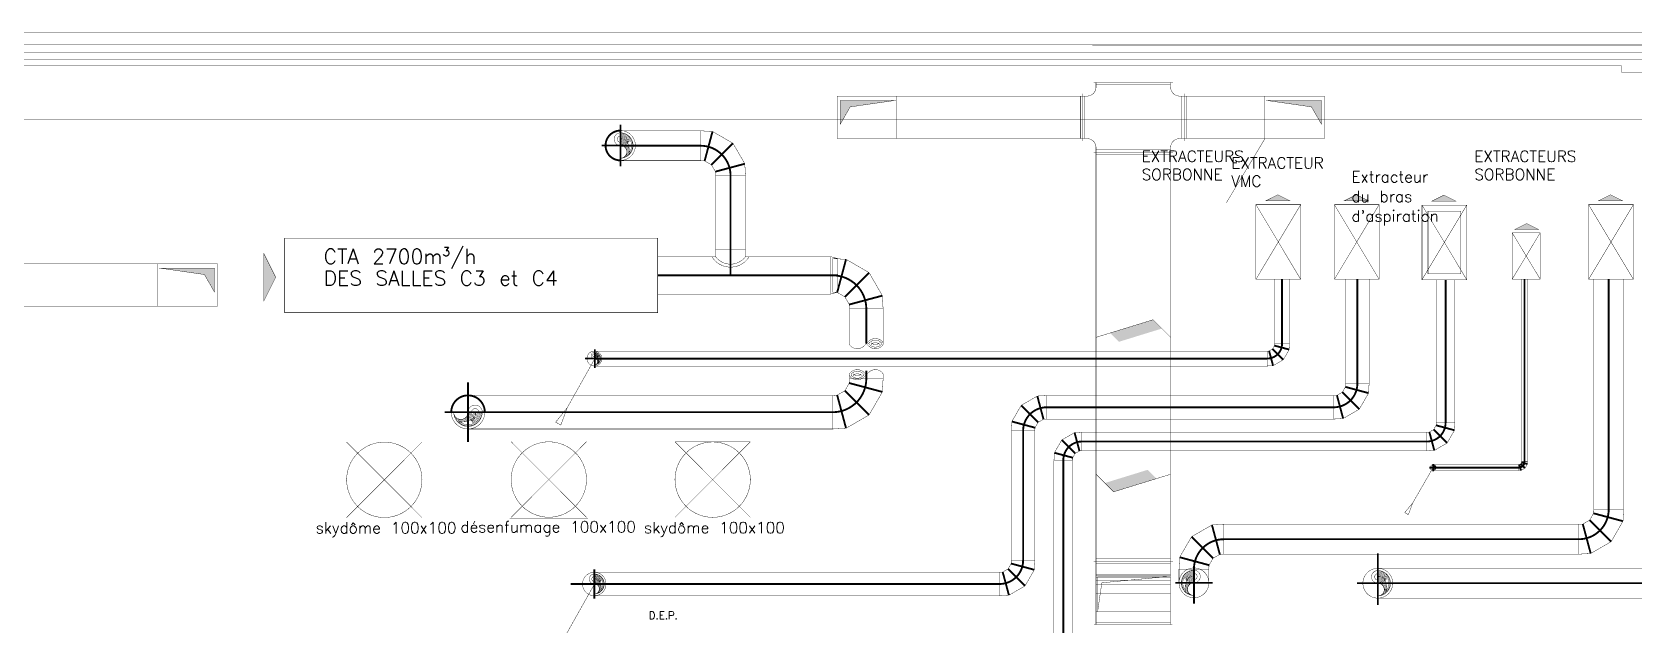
# Model space of a CAD drawing. Header units: inches. Extents: x -511311 to -456756, y 27559 to 65477.
# Drawn here: x -488989 to -467515, y 43406 to 51350 of the extents above; entities that cross this region are included whole.
import ezdxf

# ---------------------------------------------------------------- set-up
doc = ezdxf.new("R2010")
doc.units = ezdxf.units.IN
doc.header["$MEASUREMENT"] = 0
for name, pattern in [('Achse', [115, 0, -40, 75, 0]), ('AXES2', [1125, 750, -125, 125, -125]), ('CACHE', [750, 500, -250]), ('pontille 1', [133.333333, 66.666667, -66.666667]), ('Tiretet', [546.805537, 264.583325, -105.833328, 70.555556, -105.833328])]:
    doc.linetypes.add(name, pattern=pattern)
for name, color, linetype in [('00 hachures', 7, 'Continuous'), ('00 skydomes + désenf', 7, 'Continuous'), ('DF ActivitÈ REPRISE', 7, 'Continuous'), ('Extraction Sorbonne', 7, 'Continuous'), ('Extraction Sorbonne_A', 7, 'Continuous'), ('Extraction Sorbonne_F', 7, 'Continuous'), ('FISA_CAD', 7, 'Continuous'), ('murs peripherique', 7, 'Continuous'), ('P_EP', 7, 'Continuous'), ('Soufflage Sorbonne', 7, 'Continuous'), ('Soufflage Sorbonne_A', 7, 'Continuous'), ('Soufflage Sorbonne_C', 7, 'Continuous'), ('Soufflage Sorbonne_F', 7, 'Continuous'), ('VMC', 7, 'Continuous'), ('VMC_A', 7, 'Continuous'), ('VMC_F', 7, 'Continuous')]:
    doc.layers.add(name, color=color, linetype=linetype)
doc.styles.get("Standard").update_dxf_attribs({"font": 'txt', "bigfont": 'BIGFONT.SHX'})

msp = doc.modelspace()

# ---------------------------------------------------------------- hatches: boundary and pattern name
at = {"layer": 'DF ActivitÈ REPRISE'}
for points in [[(-485882.324, 47745), (-485882.324, 48385)], [(-485882.324, 48385), (-485722.324, 48065), (-485882.324, 47745)]]:
    msp.add_hatch(color=191, dxfattribs=at).paths.add_polyline_path(points, flags=0)
at = {"layer": 'Extraction Sorbonne'}
for points in [[(-472448.067, 49090.151), (-472288.067, 49170.151), (-472128.067, 49090.151)], [(-472128.067, 49090.151), (-472448.067, 49090.151)], [(-471396.987, 49090.151), (-471236.987, 49170.151), (-471076.987, 49090.151)], [(-471076.987, 49090.151), (-471396.987, 49090.151)], [(-467988.767, 49090.151), (-467828.767, 49170.151), (-467668.767, 49090.151)], [(-467668.767, 49090.151), (-467988.767, 49090.151)]]:
    msp.add_hatch(color=82, dxfattribs=at).paths.add_polyline_path(points, flags=0)
at = {"layer": 'FISA_CAD'}
for points in [[(-470222.341, 49084.995), (-470062.341, 49164.995), (-469902.341, 49084.995)], [(-469902.341, 49084.995), (-470222.341, 49084.995)], [(-469113.327, 48705.272), (-468953.327, 48785.272), (-468793.327, 48705.272)], [(-468793.327, 48705.272), (-469113.327, 48705.272)]]:
    msp.add_hatch(color=1, dxfattribs=at).paths.add_polyline_path(points, flags=0)
at = {"layer": 'Soufflage Sorbonne'}
for points in [[(-478157.159, 50111.692), (-478021.014, 50347.64), (-477437.159, 50431.692), (-478157.159, 50431.692)], [(-471701.595, 50111.692), (-471701.595, 50431.692), (-472421.595, 50431.692), (-471837.74, 50347.64)], [(-486542.159, 47865.661), (-486542.159, 48185.661), (-487262.159, 48185.661), (-486678.303, 48101.61)], [(-473843.838, 47377.553), (-473961.689, 47495.404), (-474534.912, 47318.627), (-474417.061, 47200.776)], [(-474608.136, 45307.526), (-474490.284, 45189.675), (-473917.061, 45366.451), (-474034.912, 45484.302)]]:
    msp.add_hatch(color=70, dxfattribs=at).paths.add_polyline_path(points, flags=0)

# ---------------------------------------------------------------- linework, layer by layer
at = {"layer": '00 hachures', "color": 7, "linetype": 'Achse', "const_width": 5}
for points in [[(-464558.563, 51176.835), (-505118.267, 51177.795)], [(-464558.563, 50976.801), (-505118.267, 50976.801)]]:
    msp.add_lwpolyline(points, dxfattribs=at)
at = {"layer": '00 skydomes + désenf', "color": 1, "linetype": 'Continuous', "const_width": 0.25}
for points in [[(-484789.852, 44828.658), (-483743.334, 44828.658), (-483743.334, 45875.176), (-484789.852, 45875.176)], [(-483761.409, 45857.247), (-484771.862, 45857.247), (-484771.862, 44844.352), (-483761.409, 44844.352)], [(-482584.424, 44832.589), (-481537.906, 44832.589), (-481537.906, 45879.107), (-482584.424, 45879.107)], [(-481555.981, 45861.179), (-482566.434, 45861.179), (-482566.434, 44848.283), (-481555.981, 44848.283)], [(-480388.106, 44831.275), (-479341.588, 44831.275), (-479341.588, 45877.793), (-480388.106, 45877.793)], [(-479359.663, 45859.864), (-480370.116, 45859.864), (-480370.116, 44846.969), (-479359.663, 44846.969)]]:
    msp.add_lwpolyline(points, close=True, dxfattribs=at)
at = {"layer": '00 skydomes + désenf', "color": 1, "linetype": 'pontille 1', "const_width": 5}
for points in [[(-484771.862, 44844.352), (-483761.409, 45857.247)], [(-484771.862, 45857.247), (-483761.409, 44844.352)], [(-482566.434, 44848.283), (-481555.981, 45861.179)], [(-482566.434, 45861.179), (-481555.981, 44848.283)], [(-480370.116, 44846.969), (-479359.663, 45859.864)], [(-480370.116, 45859.864), (-479359.663, 44846.969)]]:
    msp.add_lwpolyline(points, dxfattribs=at)
at = {"layer": '00 skydomes + désenf', "color": 1, "linetype": 'Continuous', "const_width": 5}
for points in [[(-484771.862, 45350.8, 1), (-483761.409, 45350.8, 1)], [(-482566.434, 45354.731, 1), (-481555.981, 45354.731, 1)], [(-480370.116, 45353.417, 1), (-479359.663, 45353.417, 1)]]:
    msp.add_lwpolyline(points, format="xyb", close=True, dxfattribs=at)
at = {"layer": 'DF ActivitÈ REPRISE', "color": 191, "linetype": 'CACHE', "const_width": 5}
for points in [[(-485602.418, 48590.204), (-480602.418, 48590.204), (-480602.418, 47590.204), (-485602.418, 47590.204)], [(-485882.324, 48385), (-485882.324, 47745), (-485722.324, 48065)]]:
    msp.add_lwpolyline(points, close=True, dxfattribs=at)
at = {"layer": 'Extraction Sorbonne', "color": 82, "linetype": 'AXES2', "const_width": 5}
for points in [[(-471981.812, 49037.4), (-472581.801, 48037.418)], [(-472581.801, 49037.4), (-471981.812, 48037.418)], [(-470930.733, 49037.4), (-471530.722, 48037.418)], [(-471530.722, 49037.4), (-470930.733, 48037.418)], [(-467522.512, 49037.4), (-468122.501, 48037.418)], [(-468122.501, 49037.4), (-467522.512, 48037.418)], [(-472331.864, 47175.401), (-472331.864, 48037.418)], [(-472131.864, 47175.401), (-472131.864, 48037.418)], [(-471380.403, 46637.472), (-471380.403, 48037.418)], [(-471065.403, 46637.472), (-471065.403, 48037.418)], [(-468053.209, 44954.904), (-468053.209, 48037.418)], [(-467653.209, 44954.904), (-467653.209, 48037.418)], [(-481450.667, 47057.329), (-481450.667, 46979.152)], [(-481445.214, 47075.401), (-472431.864, 47075.401)], [(-472431.864, 47075.401), (-472405.465, 47076.877)], [(-472431.864, 47075.401), (-472431.864, 46875.401)], [(-472405.465, 47076.877), (-472359.74, 47103.277)], [(-472359.74, 47103.277), (-472333.34, 47149.002)], [(-472333.34, 47149.002), (-472331.864, 47175.401)], [(-472331.864, 47175.401), (-472131.864, 47175.401)], [(-472215.49, 46959.027), (-472136.291, 47096.203)], [(-472136.291, 47096.203), (-472131.864, 47175.401)], [(-481444.032, 46975.208), (-481816.852, 46312.935), (-481899.728, 46084.174), (-481969.441, 46123.418), (-481816.852, 46312.935)], [(-481445.214, 46875.401), (-472431.864, 46875.401)], [(-472431.864, 46875.401), (-472352.666, 46879.828)], [(-472352.666, 46879.828), (-472215.49, 46959.027)], [(-471382.727, 46595.892), (-471380.403, 46637.472)], [(-471380.403, 46637.472), (-471065.403, 46637.472)], [(-471072.375, 46512.734), (-471065.403, 46637.472)], [(-475729.034, 46348.262), (-475512.981, 46472.999)], [(-475512.981, 46472.999), (-475388.243, 46479.972)], [(-475388.243, 46479.972), (-475388.243, 46164.972)], [(-475388.243, 46479.972), (-471537.903, 46479.972)], [(-471537.903, 46479.972), (-471496.324, 46482.296)], [(-471537.903, 46479.972), (-471537.903, 46164.972)], [(-471496.324, 46482.296), (-471424.307, 46523.875)], [(-471424.307, 46523.875), (-471382.727, 46595.892)], [(-471197.113, 46296.681), (-471072.375, 46512.734)], [(-475853.771, 46132.209), (-475729.034, 46348.262)], [(-471537.903, 46164.972), (-471413.165, 46171.944)], [(-471413.165, 46171.944), (-471197.113, 46296.681)], [(-475860.743, 46007.472), (-475853.771, 46132.209)], [(-475860.743, 44270.101), (-475860.743, 46007.472)], [(-475860.743, 46007.472), (-475545.743, 46007.472)], [(-475545.743, 46007.472), (-475543.419, 46049.051)], [(-475545.743, 44270.101), (-475545.743, 46007.472)], [(-475543.419, 46049.051), (-475501.84, 46121.068)], [(-475501.84, 46121.068), (-475429.823, 46162.647)], [(-475429.823, 46162.647), (-475388.243, 46164.972)], [(-475388.243, 46164.972), (-471537.903, 46164.972)], [(-468108.959, 44810.654), (-468056.16, 44902.105)], [(-468056.16, 44902.105), (-468053.209, 44954.904)], [(-468053.209, 44954.904), (-467653.209, 44954.904)], [(-467662.063, 44796.507), (-467653.209, 44954.904)], [(-473446.185, 44587.654), (-473171.833, 44746.051)], [(-473171.833, 44746.051), (-473013.436, 44754.904)], [(-473013.436, 44754.904), (-473013.436, 44354.904)], [(-473013.436, 44754.904), (-468253.209, 44754.904)], [(-468253.209, 44754.904), (-468200.41, 44757.855)], [(-468253.209, 44754.904), (-468253.209, 44354.904)], [(-468200.41, 44757.855), (-468108.959, 44810.654)], [(-467820.46, 44522.155), (-467662.063, 44796.507)], [(-473604.583, 44313.301), (-473446.185, 44587.654)], [(-468094.812, 44363.758), (-467820.46, 44522.155)], [(-475863.067, 44228.522), (-475860.743, 44270.101)], [(-475860.743, 44270.101), (-475545.743, 44270.101)], [(-475552.715, 44145.363), (-475545.743, 44270.101)], [(-473613.436, 44154.904), (-473604.583, 44313.301)], [(-473210.485, 44207.703), (-473157.686, 44299.154)], [(-473157.686, 44299.154), (-473066.235, 44351.953)], [(-473066.235, 44351.953), (-473013.436, 44354.904)], [(-473013.436, 44354.904), (-468253.209, 44354.904)], [(-468253.209, 44354.904), (-468094.812, 44363.758)], [(-481451.974, 44112.601), (-476018.243, 44112.601)], [(-481451.974, 44083.583), (-481451.974, 43960.454)], [(-476018.243, 44112.601), (-475976.664, 44114.925)], [(-476018.243, 44112.601), (-476018.243, 43797.601)], [(-475976.664, 44114.925), (-475904.647, 44156.504)], [(-475904.647, 44156.504), (-475863.067, 44228.522)], [(-475677.453, 43929.311), (-475552.715, 44145.363)], [(-473613.436, 43970.506), (-473613.436, 44154.904)], [(-473613.436, 44154.904), (-473213.436, 44154.904)], [(-473413.436, 44133.658), (-473413.436, 43977.304)], [(-473213.436, 44154.904), (-473210.485, 44207.703)], [(-473213.436, 43970.506), (-473213.436, 44154.904)], [(-470948.324, 44165.243), (-467205.158, 44165.243)], [(-470948.324, 44128.395), (-470948.324, 43972.041)], [(-481450.667, 43951.467), (-481823.487, 43289.195), (-481906.363, 43060.434), (-481976.076, 43099.678), (-481823.487, 43289.195)], [(-475893.506, 43804.573), (-475677.453, 43929.311)], [(-473613.436, 43964.552), (-473613.436, 43960.752)], [(-473213.436, 43964.552), (-473213.436, 43960.752)], [(-481451.974, 43797.601), (-476018.243, 43797.601)], [(-476018.243, 43797.601), (-475893.506, 43804.573)], [(-470948.324, 43765.243), (-467205.158, 43765.243)]]:
    msp.add_lwpolyline(points, dxfattribs=at)
for points in [[(-471981.812, 49037.4), (-471981.812, 48037.418), (-472581.801, 48037.418), (-472581.801, 49037.4)], [(-472448.067, 49090.151), (-472128.067, 49090.151), (-472288.067, 49170.151)], [(-470930.733, 49037.4), (-470930.733, 48037.418), (-471530.722, 48037.418), (-471530.722, 49037.4)], [(-471396.987, 49090.151), (-471076.987, 49090.151), (-471236.987, 49170.151)], [(-467522.512, 49037.4), (-467522.512, 48037.418), (-468122.501, 48037.418), (-468122.501, 49037.4)], [(-467988.767, 49090.151), (-467668.767, 49090.151), (-467828.767, 49170.151)]]:
    msp.add_lwpolyline(points, close=True, dxfattribs=at)
at = {"layer": 'Extraction Sorbonne', "color": 82, "linetype": 'CACHE', "const_width": 5}
msp.add_lwpolyline([(-481550.667, 46975.753, 1), (-481350.667, 46975.753, 1)], format="xyb", close=True, dxfattribs=at)
at = {"layer": 'Extraction Sorbonne', "color": 82, "linetype": 'AXES2', "const_width": 5}
for points in [[(-481450.667, 47060.728, 1), (-481450.667, 46975.753)], [(-481450.667, 47039.484, 1), (-481450.667, 46996.996)], [(-481450.667, 46890.778, 1), (-481450.667, 47060.728)], [(-481418.065, 46900.975, 0.812993423), (-481450.667, 47057.329)], [(-481409.54, 46913.3, 0.744252547), (-481450.667, 47050.531)], [(-481387.674, 47001.309, 0.3053369), (-481450.667, 47043.733)], [(-481394.195, 46999.293, 0.302733846), (-481450.667, 47036.935)], [(-481399.228, 46993.408, 0.320374696), (-481450.667, 47030.137)], [(-481404.492, 46987.254, 0.344394639), (-481450.667, 47023.339)], [(-481394.331, 46999.134, 0.178755976), (-481450.667, 47019.94)], [(-481398.749, 46993.968, 0.178755976), (-481450.667, 47013.142)], [(-481403.168, 46988.802, 0.178755976), (-481450.667, 47006.344)], [(-481407.586, 46983.635, 0.178755976), (-481450.667, 46999.546)], [(-481392.865, 46919.227, 0.485850036), (-481450.667, 46992.748)], [(-481399.471, 46920.831, 0.485850036), (-481450.667, 46985.95)], [(-481418.065, 46900.975, 0.66644385), (-481450.667, 46979.152)], [(-481450.667, 46890.778, 1), (-481450.667, 46975.753)], [(-481450.667, 46890.778, 0.150139779), (-481418.164, 46900.763)], [(-481394.079, 46929.11, 0.166910225), (-481404.106, 46996.07)], [(-481451.974, 44112.601, 1), (-481451.974, 43797.601)], [(-481451.974, 44088.937, 1), (-481451.974, 43955.101)], [(-481451.974, 44055.478, 1), (-481451.974, 43988.56)], [(-481451.974, 43821.265, 1), (-481451.974, 44088.937)], [(-481400.625, 43837.326, 0.812993423), (-481451.974, 44083.583)], [(-481387.199, 43856.738, 0.744252547), (-481451.974, 44072.876)], [(-481352.759, 43995.353, 0.3053369), (-481451.974, 44062.169)], [(-481363.03, 43992.177, 0.302733846), (-481451.974, 44051.463)], [(-481370.958, 43982.907, 0.320374696), (-481451.974, 44040.756)], [(-481379.248, 43973.215, 0.344394639), (-481451.974, 44030.049)], [(-481363.244, 43991.927, 0.178755976), (-481451.974, 44024.696)], [(-473413.436, 44170.506, 1), (-473413.436, 43770.506)], [(-473413.436, 44140.456, 1), (-473413.436, 43800.556)], [(-473478.64, 43820.95, -0.812993423), (-473413.436, 44133.658)], [(-473495.689, 43845.601, -0.744252547), (-473413.436, 44120.062)], [(-473539.422, 44021.62, -0.3053369), (-473413.436, 44106.466)], [(-473526.38, 44017.587, -0.302733846), (-473413.436, 44092.87)], [(-473526.108, 44017.269, -0.178755976), (-473413.436, 44058.88)], [(-473517.271, 44006.937, -0.178755976), (-473413.436, 44045.284)], [(-473516.313, 44005.816, -0.320374696), (-473413.436, 44079.274)], [(-473508.434, 43996.604, -0.178755976), (-473413.436, 44031.688)], [(-473505.786, 43993.509, -0.344394639), (-473413.436, 44065.678)], [(-473413.436, 43970.506, 1), (-473413.436, 44140.456)], [(-473413.436, 44097.969, -1), (-473413.436, 44012.994)], [(-470748.324, 43965.243, 1), (-471148.324, 43965.243)], [(-470948.324, 44135.193, 1), (-470948.324, 43965.243)], [(-470948.324, 44092.706, 1), (-470948.324, 44007.731)], [(-470948.324, 43795.293, 1), (-470948.324, 44135.193)], [(-470883.119, 43815.687, 0.812993423), (-470948.324, 44128.395)], [(-470866.07, 43840.338, 0.744252547), (-470948.324, 44114.799)], [(-470822.337, 44016.356, 0.3053369), (-470948.324, 44101.203)], [(-470835.379, 44012.324, 0.302733846), (-470948.324, 44087.607)], [(-470845.446, 44000.553, 0.320374696), (-470948.324, 44074.011)], [(-470855.973, 43988.245, 0.344394639), (-470948.324, 44060.415)], [(-470835.651, 44012.006, 0.178755976), (-470948.324, 44053.617)], [(-470844.488, 44001.674, 0.178755976), (-470948.324, 44040.021)], [(-470853.325, 43991.341, 0.178755976), (-470948.324, 44026.425)], [(-481370.203, 43983.79, 0.178755976), (-481451.974, 44013.989)], [(-481377.162, 43975.653, 0.178755976), (-481451.974, 44003.282)], [(-481384.122, 43967.516, 0.178755976), (-481451.974, 43992.575)], [(-481360.935, 43866.073, 0.485850036), (-481451.974, 43981.868)], [(-481371.34, 43868.599, 0.485850036), (-481451.974, 43971.161)], [(-481400.625, 43837.326, 0.66644385), (-481451.974, 43960.454)], [(-481451.974, 43821.265, 1), (-481451.974, 43955.101)], [(-481451.974, 43821.265, 0.150139779), (-481400.782, 43836.992)], [(-481362.848, 43881.638, 0.166910225), (-481378.641, 43987.1)], [(-473529.04, 43857.454, -0.485850036), (-473413.436, 44004.496)], [(-473526.611, 43877.22, -0.166910225), (-473506.557, 44011.141)], [(-473515.828, 43860.663, -0.485850036), (-473413.436, 43990.9)], [(-473478.64, 43820.95, -0.66644385), (-473413.436, 43977.304)], [(-473499.597, 43986.272, -0.178755976), (-473413.436, 44018.092)], [(-473413.436, 43970.506, 1), (-473413.436, 43800.556)], [(-473413.436, 43800.556, -0.150139779), (-473478.441, 43820.526)], [(-471148.324, 43965.243, 1), (-470748.324, 43965.243)], [(-470862.162, 43981.009, 0.178755976), (-470948.324, 44012.829)], [(-470832.719, 43852.191, 0.485850036), (-470948.324, 43999.233)], [(-470845.931, 43855.4, 0.485850036), (-470948.324, 43985.637)], [(-470883.119, 43815.687, 0.66644385), (-470948.324, 43972.041)], [(-470948.324, 43795.293, 1), (-470948.324, 43965.243)], [(-470948.324, 43795.293, 0.150139779), (-470883.318, 43815.263)], [(-470835.149, 43871.957, 0.166910225), (-470855.203, 44005.878)]]:
    msp.add_lwpolyline(points, format="xyb", dxfattribs=at)
for points in [[(-481609.474, 43955.101, 1), (-481294.474, 43955.101, 1)], [(-473613.436, 43970.506, 1), (-473213.436, 43970.506, 1)]]:
    msp.add_lwpolyline(points, format="xyb", close=True, dxfattribs=at)
at = {"layer": 'Extraction Sorbonne_A', "color": 7, "linetype": 'Continuous', "const_width": 25}
for points in [[(-472231.864, 47175.401), (-472231.864, 48037.418)], [(-471222.903, 46637.472), (-471222.903, 48037.418)], [(-467853.209, 44954.904), (-467853.209, 48037.418)], [(-481445.214, 47098.108), (-481445.214, 46848.108)], [(-481575.667, 46975.753), (-481325.667, 46975.753)], [(-481445.214, 46975.401), (-472431.864, 46975.401)], [(-475388.243, 46322.472), (-471537.903, 46322.472)], [(-475703.243, 44270.101), (-475703.243, 46007.472)], [(-473013.436, 44554.904), (-468253.209, 44554.904)], [(-470948.324, 43673.446), (-470948.324, 44365.243)], [(-481451.974, 43758.226), (-481451.974, 44151.976)], [(-473413.436, 43690.506), (-473413.436, 44170.506)], [(-473413.436, 43970.506), (-473413.436, 44154.904)], [(-481066.268, 43955.101), (-481766.974, 43955.101)], [(-481648.849, 43955.101), (-481255.099, 43955.101)], [(-481451.974, 43955.101), (-476018.243, 43955.101)], [(-473163.436, 43970.506), (-473663.436, 43970.506)], [(-473413.436, 43964.552), (-473413.436, 43960.752)], [(-470668.324, 43965.243), (-471228.324, 43965.243)], [(-470948.324, 43965.243), (-467205.158, 43965.243)]]:
    msp.add_lwpolyline(points, dxfattribs=at)
for points in [[(-472431.864, 46975.401, 0.414213562), (-472231.864, 47175.401)], [(-471537.903, 46322.472, 0.414213562), (-471222.903, 46637.472)], [(-475388.243, 46322.472, 0.414213562), (-475703.243, 46007.472)], [(-468253.209, 44554.904, 0.414213562), (-467853.209, 44954.904)], [(-473013.436, 44554.904, 0.414213562), (-473413.436, 44154.904)], [(-476018.243, 43955.101, 0.414213562), (-475703.243, 44270.101)]]:
    msp.add_lwpolyline(points, format="xyb", dxfattribs=at)
at = {"layer": 'Extraction Sorbonne_F', "color": 7, "linetype": 'Continuous', "const_width": 25}
for points in [[(-472405.465, 47076.877), (-472352.666, 46879.828)], [(-472359.74, 47103.277), (-472215.49, 46959.027)], [(-472333.34, 47149.002), (-472136.291, 47096.203)], [(-471382.727, 46595.892), (-471072.375, 46512.734)], [(-475429.823, 46162.647), (-475512.981, 46472.999)], [(-471496.324, 46482.296), (-471413.165, 46171.944)], [(-471424.307, 46523.875), (-471197.113, 46296.681)], [(-475501.84, 46121.068), (-475729.034, 46348.262)], [(-475543.419, 46049.051), (-475853.771, 46132.209)], [(-468056.16, 44902.105), (-467662.063, 44796.507)], [(-473066.235, 44351.953), (-473171.833, 44746.051)], [(-468200.41, 44757.855), (-468094.812, 44363.758)], [(-468108.959, 44810.654), (-467820.46, 44522.155)], [(-473157.686, 44299.154), (-473446.185, 44587.654)], [(-475863.067, 44228.522), (-475552.715, 44145.363)], [(-473210.485, 44207.703), (-473604.583, 44313.301)], [(-475976.664, 44114.925), (-475893.506, 43804.573)], [(-475904.647, 44156.504), (-475677.453, 43929.311)]]:
    msp.add_lwpolyline(points, dxfattribs=at)
at = {"layer": 'FISA_CAD', "color": 1, "linetype": 'Continuous', "const_width": 5}
for points in [[(-469756.087, 49032.244), (-470356.075, 48032.263)], [(-470356.075, 49032.244), (-469756.087, 48032.263)]]:
    msp.add_lwpolyline(points, dxfattribs=at)
for points in [[(-469756.087, 49032.244), (-469756.087, 48032.263), (-470356.075, 48032.263), (-470356.075, 49032.244)], [(-470222.341, 49084.995), (-469902.341, 49084.995), (-470062.341, 49164.995)], [(-469836.525, 48951.805), (-469836.525, 48112.701), (-470275.636, 48112.701), (-470275.636, 48951.805)], [(-469113.327, 48705.272), (-468793.327, 48705.272), (-468953.327, 48785.272)]]:
    msp.add_lwpolyline(points, close=True, dxfattribs=at)
at = {"layer": 'murs peripherique', "color": 7, "linetype": 'Continuous', "const_width": 5}
for points in [[(-464478.563, 51347.766), (-505188.267, 51346.804)], [(-501988.267, 50896.249), (-467678.526, 50896.249)], [(-467678.526, 50896.249), (-467678.526, 50806.801)], [(-467678.526, 50806.801), (-464478.526, 50806.801)]]:
    msp.add_lwpolyline(points, dxfattribs=at)
at = {"layer": 'murs peripherique', "color": 1, "linetype": 'Tiretet', "const_width": 5}
for points in [[(-511308.535, 51076.801), (-459358.126, 51076.801)], [(-511308.535, 50172.492), (-459358.126, 50172.492)]]:
    msp.add_lwpolyline(points, dxfattribs=at)
at = {"layer": 'Soufflage Sorbonne', "color": 70, "linetype": 'Continuous', "const_width": 5}
for points in [[(-477397.159, 50492.64), (-478197.159, 50492.64)], [(-478197.159, 50492.64), (-478197.159, 50427.41)], [(-478197.159, 50492.64), (-478197.159, 49922.64), (-477397.159, 49922.64), (-477397.159, 50492.64)], [(-477397.159, 50492.64), (-477397.159, 50427.41)], [(-474905.987, 50492.64), (-477397.159, 50492.64)], [(-474935.987, 50492.64), (-474935.987, 49922.64)], [(-474905.987, 50522.64), (-474905.987, 49892.64)], [(-474845.987, 50492.64), (-474905.987, 50492.64)], [(-474875.987, 50492.64), (-474875.987, 49922.64)], [(-474755.987, 50672.64), (-473695.987, 50672.64)], [(-474725.987, 50672.64), (-474725.987, 50612.64)], [(-474725.987, 50642.64), (-473725.987, 50642.64)], [(-473725.987, 50612.64), (-473725.987, 50672.64)], [(-473605.987, 50492.64), (-473545.987, 50492.64)], [(-473575.987, 50492.64), (-473575.987, 49922.64)], [(-473545.987, 50522.64), (-473545.987, 49892.64)], [(-473545.987, 50492.64), (-471661.595, 50492.64)], [(-473515.987, 50492.64), (-473515.987, 49922.64)], [(-472461.595, 50492.64), (-471661.595, 50492.64)], [(-472461.595, 50492.64), (-472461.595, 50427.41)], [(-471661.595, 50492.64), (-471661.595, 49922.64), (-472461.595, 49922.64), (-472461.595, 50492.64)], [(-480025.245, 50027.056), (-481101.459, 50027.056)], [(-481101.039, 49993.504), (-481101.039, 49837.15)], [(-479866.848, 50018.203), (-480025.245, 50027.056)], [(-480025.245, 49627.056), (-480025.245, 50027.056)], [(-479592.496, 49859.805), (-479866.848, 50018.203)], [(-479434.099, 49585.453), (-479592.496, 49859.805)], [(-474905.987, 49922.64), (-477397.159, 49922.64)], [(-474845.987, 49922.64), (-474905.987, 49922.64)], [(-473605.987, 49922.64), (-473545.987, 49922.64)], [(-473545.987, 49922.64), (-471661.595, 49922.64)], [(-472976.87, 49066.131), (-472853.204, 49271.817), (-472461.595, 49923.156)], [(-480025.245, 49627.056), (-481101.459, 49627.056)], [(-479972.446, 49624.105), (-480025.245, 49627.056)], [(-479880.995, 49571.306), (-479972.446, 49624.105)], [(-474755.987, 49742.64), (-473695.987, 49742.64)], [(-474725.987, 49742.64), (-474725.987, 49802.64)], [(-474725.987, 49772.64), (-473725.987, 49772.64)], [(-474725.987, 47259.701), (-474725.987, 49742.64)], [(-474725.987, 49712.64), (-473725.987, 49712.64)], [(-473725.987, 49742.64), (-473725.987, 49802.64)], [(-473725.987, 47259.701), (-473725.987, 49742.64)], [(-479828.196, 49479.855), (-479880.995, 49571.306)], [(-479825.245, 49427.056), (-479828.196, 49479.855)], [(-479825.245, 48440.204), (-479825.245, 49427.056)], [(-479825.245, 49427.056), (-479425.245, 49427.056)], [(-479425.245, 49427.056), (-479434.099, 49585.453)], [(-479425.245, 48440.204), (-479425.245, 49427.056)], [(-480602.418, 48340.204), (-479825.245, 48340.204)], [(-479825.245, 48340.204), (-479825.245, 48440.204)], [(-479425.245, 48440.204), (-479825.245, 48440.204)], [(-479425.245, 48340.204), (-479425.245, 48440.204)], [(-479425.245, 48340.204), (-478537.268, 48340.204)], [(-478537.268, 48340.204), (-478279.685, 48340.204)], [(-478279.685, 48340.204), (-478186.685, 48315.204)], [(-478279.685, 47840.204), (-478279.685, 48340.204)], [(-478186.685, 48315.204), (-478255.056, 48315.204)], [(-478255.056, 48315.204), (-478076.859, 48305.244)], [(-478255.056, 48315.204), (-478255.056, 47865.204)], [(-478186.685, 48315.204), (-478186.685, 47865.204)], [(-489212.327, 48246.61), (-487302.159, 48246.61)], [(-487302.159, 48246.61), (-486502.159, 48246.61)], [(-486502.159, 48246.61), (-486502.159, 47676.61), (-487302.159, 47676.61), (-487302.159, 48246.61)], [(-478076.859, 48305.244), (-477768.213, 48127.047)], [(-477768.213, 48127.047), (-477590.016, 47818.401)], [(-489212.327, 47676.61), (-487302.159, 47676.61)], [(-480602.418, 47840.204), (-478537.268, 47840.204)], [(-478537.268, 47840.204), (-478279.685, 47840.204)], [(-478186.685, 47865.204), (-478279.685, 47840.204)], [(-478186.685, 47865.204), (-478255.056, 47865.204)], [(-478255.056, 47865.204), (-478195.657, 47861.884)], [(-478195.657, 47861.884), (-478092.775, 47802.485)], [(-478092.775, 47802.485), (-478033.376, 47699.603)], [(-478033.376, 47699.603), (-478030.056, 47640.204)], [(-477590.016, 47818.401), (-477580.056, 47640.204)], [(-477580.056, 47640.204), (-478030.056, 47640.204)], [(-478030.056, 47640.204), (-478030.056, 47175.596)], [(-477580.056, 47640.204), (-477580.056, 47175.596)], [(-473725.987, 47259.701), (-473961.689, 47495.404), (-474725.987, 47259.701)], [(-477805.056, 47175.596), (-477835.403, 47145.248)], [(-478033.376, 46647.286), (-478092.775, 46544.404)], [(-478030.056, 46706.685), (-478033.376, 46647.286)], [(-478030.056, 46759.216), (-478030.056, 46706.685)], [(-477580.056, 46706.685), (-478030.056, 46706.685)], [(-477805.056, 46759.216), (-477774.709, 46789.563)], [(-477580.056, 46706.685), (-477590.016, 46528.488)], [(-477580.056, 46759.216), (-477580.056, 46706.685)], [(-478255.056, 46481.685), (-483143.865, 46481.685)], [(-478195.657, 46485.005), (-478255.056, 46481.685)], [(-478255.056, 46031.685), (-478255.056, 46481.685)], [(-478092.775, 46544.404), (-478195.657, 46485.005)], [(-477590.016, 46528.488), (-477768.213, 46219.842)], [(-482960.838, 46257.195), (-483136.736, 46257.195)], [(-477768.213, 46219.842), (-478076.859, 46041.645)], [(-478255.056, 46031.685), (-483143.865, 46031.685)], [(-478076.859, 46041.645), (-478255.056, 46031.685)], [(-474725.987, 44261.331), (-474725.987, 45425.377)], [(-474725.987, 45425.377), (-474490.284, 45189.675), (-473725.987, 45425.377)], [(-473725.987, 44261.331), (-473725.987, 45425.377)], [(-474755.987, 44261.331), (-473695.987, 44261.331)], [(-474725.987, 44291.331), (-473725.987, 44291.331)], [(-474725.987, 44081.331), (-474725.987, 44261.331)], [(-473725.987, 44081.331), (-473725.987, 44261.331)], [(-474725.987, 44231.331), (-473725.987, 44231.331)], [(-474725.987, 43411.331), (-474725.987, 44081.331), (-473725.987, 44081.331), (-473725.987, 43411.331)], [(-474725.987, 44072.997), (-473725.987, 44072.997)], [(-474725.987, 44047.997), (-473725.987, 44047.997)], [(-474725.987, 44006.331), (-473725.987, 44006.331)], [(-474725.987, 43947.997), (-473725.987, 43947.997)], [(-474725.987, 43822.997), (-473725.987, 43822.997)], [(-473700.987, 43411.331), (-474750.987, 43411.331)], [(-474725.987, 43581.331), (-473725.987, 43581.331)], [(-473725.987, 43436.331), (-474725.987, 43436.331)]]:
    msp.add_lwpolyline(points, dxfattribs=at)
for points in [[(-474845.987, 50492.64, 0.414213562), (-474725.987, 50612.64)], [(-473725.987, 50612.64, 0.414213562), (-473605.987, 50492.64)], [(-481101.039, 50000.302, 1), (-481101.039, 49830.352)], [(-481101.039, 49957.814, 1), (-481101.039, 49872.839)], [(-481101.039, 49630.352, 1), (-481101.039, 50030.352)], [(-481101.039, 49660.402, 1), (-481101.039, 50000.302)], [(-481035.835, 49680.796, 0.812993423), (-481101.039, 49993.504)], [(-481018.786, 49705.446, 0.744252547), (-481101.039, 49979.908)], [(-480975.053, 49881.465, 0.3053369), (-481101.039, 49966.312)], [(-480988.095, 49877.432, 0.302733846), (-481101.039, 49952.716)], [(-480998.162, 49865.661, 0.320374696), (-481101.039, 49939.12)], [(-481008.688, 49853.354, 0.344394639), (-481101.039, 49925.524)], [(-480988.367, 49877.114, 0.178755976), (-481101.039, 49918.726)], [(-480997.204, 49866.782, 0.178755976), (-481101.039, 49905.13)], [(-481006.041, 49856.449, 0.178755976), (-481101.039, 49891.534)], [(-481014.878, 49846.117, 0.178755976), (-481101.039, 49877.938)], [(-480985.435, 49717.3, 0.485850036), (-481101.039, 49864.342)], [(-480998.647, 49720.508, 0.485850036), (-481101.039, 49850.746)], [(-481035.835, 49680.796, 0.66644385), (-481101.039, 49837.15)], [(-481101.039, 49660.402, 1), (-481101.039, 49830.352)], [(-480987.864, 49737.065, 0.166910225), (-481007.918, 49870.986)], [(-474725.987, 49802.64, 0.414213562), (-474845.987, 49922.64)], [(-473605.987, 49922.64, 0.414213562), (-473725.987, 49802.64)], [(-481101.039, 49660.402, 0.150139779), (-481036.034, 49680.371)], [(-479875.245, 48340.204, 0.56), (-479375.245, 48340.204)], [(-479825.245, 48340.204, 0.5), (-479425.245, 48340.204)], [(-478030.056, 47175.596, 0.198912367), (-478017.486, 47145.248)], [(-478017.486, 47145.248, 0.414213562), (-477835.403, 47145.248)], [(-477740.917, 47164.98), (-477724.707, 47175.589, -0.306327148), (-477642.628, 47175.589), (-477626.418, 47164.98)], [(-477740.917, 47186.197), (-477724.707, 47175.589, 0.306327148), (-477642.628, 47175.589), (-477626.418, 47186.197)], [(-477592.626, 46789.563, 0.414213562), (-477774.709, 46789.563)], [(-477869.195, 46748.614), (-477885.405, 46759.223, 0.306327148), (-477967.484, 46759.223), (-477983.694, 46748.614)], [(-477869.195, 46769.831), (-477885.405, 46759.223, -0.306327148), (-477967.484, 46759.223), (-477983.694, 46769.831)], [(-477580.056, 46759.216, 0.198912367), (-477592.626, 46789.563)], [(-483369.384, 46257.195, 1), (-482919.384, 46257.195)], [(-483335.577, 46257.195, 0.150139779), (-483313.111, 46184.064)], [(-483335.577, 46257.195, 1), (-482953.19, 46257.195)], [(-483335.577, 46257.195, 1), (-483144.384, 46257.195)], [(-483312.634, 46183.84, 0.812993423), (-482960.838, 46257.195)], [(-483312.634, 46183.84, 0.66644385), (-483136.736, 46257.195)], [(-483284.902, 46164.66, 0.744252547), (-482976.133, 46257.195)], [(-483271.567, 46127.14, 0.485850036), (-483106.145, 46257.195)], [(-483267.957, 46142.003, 0.485850036), (-483121.44, 46257.195)], [(-482953.19, 46257.195, 1), (-483144.384, 46257.195)], [(-483126.647, 46160.263, 0.178755976), (-483090.849, 46257.195)], [(-483118.506, 46153.3, 0.344394639), (-483037.315, 46257.195)], [(-483115.023, 46150.321, 0.178755976), (-483075.554, 46257.195)], [(-483104.66, 46141.458, 0.320374696), (-483022.02, 46257.195)], [(-483103.399, 46140.38, 0.178755976), (-483060.258, 46257.195)], [(-483000.988, 46257.195, 1), (-483096.585, 46257.195)], [(-483091.776, 46130.438, 0.178755976), (-483044.963, 46257.195)], [(-483091.418, 46130.132, 0.302733846), (-483006.724, 46257.195)], [(-483086.881, 46115.46, 0.3053369), (-482991.429, 46257.195)], [(-483249.331, 46129.873, 0.166910225), (-483098.67, 46152.434)]]:
    msp.add_lwpolyline(points, format="xyb", dxfattribs=at)
for points in [[(-481301.039, 49830.352, 1), (-480901.039, 49830.352, 1)], [(-477805.056, 47175.596), (-477774.709, 47145.248, 0.414213562), (-477592.626, 47145.248, 0.198912367), (-477580.056, 47175.596, 0.198912367), (-477592.626, 47205.943, 0.414213562), (-477774.709, 47205.943)], [(-477774.716, 47175.596), (-477759.539, 47160.419, 0.414213562), (-477607.796, 47160.419, 0.198912367), (-477601.51, 47175.596, 0.198912367), (-477607.796, 47190.773, 0.414213562), (-477759.539, 47190.773)], [(-477805.056, 46759.216), (-477835.403, 46789.563, 0.414213562), (-478017.486, 46789.563, 0.198912367), (-478030.056, 46759.216, 0.198912367), (-478017.486, 46728.869, 0.414213562), (-477835.403, 46728.869)], [(-477835.396, 46759.216), (-477850.573, 46774.393, 0.414213562), (-478002.316, 46774.393, 0.198912367), (-478008.602, 46759.216, 0.198912367), (-478002.316, 46744.039, 0.414213562), (-477850.573, 46744.039)], [(-483369.384, 46257.195, 1), (-482919.384, 46257.195, 1)]]:
    msp.add_lwpolyline(points, format="xyb", close=True, dxfattribs=at)
at = {"layer": 'Soufflage Sorbonne', "color": 70, "linetype": 'CACHE', "const_width": 5}
for points in [[(-474725.987, 45425.377), (-474725.987, 47259.701)], [(-473725.987, 47259.701), (-473725.987, 45425.377)]]:
    msp.add_lwpolyline(points, dxfattribs=at)
at = {"layer": 'Soufflage Sorbonne_A', "color": 7, "linetype": 'Continuous', "const_width": 25}
for points in [[(-481101.039, 49550.352), (-481101.039, 50110.352)], [(-481101.039, 49580.352), (-481101.039, 50080.352)], [(-481351.039, 49830.352), (-480851.039, 49830.352)], [(-480025.245, 49827.056), (-481101.459, 49827.056)], [(-479625.245, 48440.204), (-479625.245, 49427.056)], [(-479625.245, 48090.204), (-479625.245, 48440.204)], [(-480602.418, 48090.204), (-478537.268, 48090.204)], [(-478537.268, 48090.204), (-478279.685, 48090.204)], [(-478279.685, 48090.204), (-478186.685, 48090.204)], [(-478186.685, 48090.204), (-478255.056, 48090.204)], [(-477805.056, 47640.204), (-477805.056, 47175.596)], [(-477805.056, 46811.746), (-477805.056, 46706.685)], [(-483144.384, 46257.195), (-483144.384, 46657.195)], [(-483144.384, 46657.195), (-483144.384, 46610.671)], [(-483144.384, 46507.195), (-483144.384, 46007.195)], [(-483459.384, 46257.195), (-482829.384, 46257.195)], [(-483425.634, 46257.195), (-482863.134, 46257.195)], [(-483144.384, 45940.247), (-483144.384, 46257.195)], [(-483144.384, 46257.195), (-483144.384, 45857.195)], [(-478255.056, 46256.685), (-483143.865, 46256.685)]]:
    msp.add_lwpolyline(points, dxfattribs=at)
for points in [[(-479625.245, 49427.056, 0.414213562), (-480025.245, 49827.056)], [(-477805.056, 47640.204, 0.414213562), (-478255.056, 48090.204)], [(-478255.056, 46256.685, 0.414213562), (-477805.056, 46706.685)]]:
    msp.add_lwpolyline(points, format="xyb", dxfattribs=at)
at = {"layer": 'Soufflage Sorbonne_C', "color": 70, "linetype": 'Continuous', "const_width": 5}
for points in [[(-478157.159, 50111.692), (-478157.159, 50431.692), (-477437.159, 50431.692), (-478021.014, 50347.64)], [(-471701.595, 50111.692), (-471701.595, 50431.692), (-472421.595, 50431.692), (-471837.74, 50347.64)], [(-486542.159, 47865.661), (-486542.159, 48185.661), (-487262.159, 48185.661), (-486678.303, 48101.61)], [(-473750.987, 44056.331), (-474700.987, 44056.331), (-474700.987, 43606.331), (-474648.455, 43971.24)]]:
    msp.add_lwpolyline(points, close=True, dxfattribs=at)
at = {"layer": 'Soufflage Sorbonne_C', "color": 7, "linetype": 'Continuous', "const_width": 25}
for points in [[(-481101.039, 50030.352, 1), (-481101.039, 49630.352)], [(-482919.384, 46257.195, 1), (-483369.384, 46257.195)]]:
    msp.add_lwpolyline(points, format="xyb", dxfattribs=at)
at = {"layer": 'Soufflage Sorbonne_F', "color": 7, "linetype": 'Continuous', "const_width": 25}
for points in [[(-479972.446, 49624.105), (-479866.848, 50018.203)], [(-479880.995, 49571.306), (-479592.496, 49859.805)], [(-479828.196, 49479.855), (-479434.099, 49585.453)], [(-478195.657, 47861.884), (-478076.859, 48305.244)], [(-478092.775, 47802.485), (-477768.213, 48127.047)], [(-478033.376, 47699.603), (-477590.016, 47818.401)], [(-478033.376, 46647.286), (-477590.016, 46528.488)], [(-478195.657, 46485.005), (-478076.859, 46041.645)], [(-478092.775, 46544.404), (-477768.213, 46219.842)]]:
    msp.add_lwpolyline(points, dxfattribs=at)
at = {"layer": 'VMC', "color": 1, "linetype": 'Continuous', "const_width": 5}
for points in [[(-469147.164, 48038.591), (-468771.538, 48661.266)], [(-468771.538, 48038.591), (-469147.164, 48661.266)], [(-470165.094, 46114.084), (-470165.094, 48032.263)], [(-469915.094, 46114.084), (-469915.094, 48032.263)], [(-469021.426, 45594.308), (-469021.426, 48038.591)], [(-468941.426, 45594.308), (-468941.426, 48038.591)], [(-475185.099, 45884.552), (-475013.629, 45983.55)], [(-475013.629, 45983.55), (-474914.63, 45989.084)], [(-474914.63, 45989.084), (-474914.63, 45739.084)], [(-474914.63, 45989.084), (-470290.094, 45989.084)], [(-470290.094, 45989.084), (-470257.095, 45990.928)], [(-470290.094, 45989.084), (-470290.094, 45739.084)], [(-470257.095, 45990.928), (-470199.938, 46023.928)], [(-470199.938, 46023.928), (-470166.938, 46081.084)], [(-470166.938, 46081.084), (-470165.094, 46114.084)], [(-470165.094, 46114.084), (-469915.094, 46114.084)], [(-470019.626, 45843.616), (-469920.627, 46015.086)], [(-469920.627, 46015.086), (-469915.094, 46114.084)], [(-475284.097, 45713.082), (-475185.099, 45884.552)], [(-474947.63, 45737.239), (-474914.63, 45739.084)], [(-474914.63, 45739.084), (-470290.094, 45739.084)], [(-470290.094, 45739.084), (-470191.096, 45744.617)], [(-470191.096, 45744.617), (-470019.626, 45843.616)], [(-475289.63, 45614.084), (-475284.097, 45713.082)], [(-475289.63, 44178.349), (-475289.63, 45614.084)], [(-475289.63, 45614.084), (-475039.63, 45614.084)], [(-475039.63, 45614.084), (-475037.786, 45647.083)], [(-475039.63, 44178.349), (-475039.63, 45614.084)], [(-475037.786, 45647.083), (-475004.787, 45704.24)], [(-475004.787, 45704.24), (-474947.63, 45737.239)], [(-470205.902, 45554.308), (-469061.426, 45554.308)], [(-470205.902, 45546.938), (-470205.902, 45515.667)], [(-469061.426, 45554.308), (-469050.866, 45554.898)], [(-469061.426, 45554.308), (-469061.426, 45474.308)], [(-469050.866, 45554.898), (-469032.576, 45565.458)], [(-469032.576, 45565.458), (-469022.016, 45583.748)], [(-469022.016, 45583.748), (-469021.426, 45594.308)], [(-469021.426, 45594.308), (-468941.426, 45594.308)], [(-468974.876, 45507.758), (-468943.197, 45562.628)], [(-468943.197, 45562.628), (-468941.426, 45594.308)], [(-470213.176, 45504.46), (-470479.176, 45043.735), (-470538.927, 44884.242), (-470587.424, 44912.242), (-470479.176, 45043.735)], [(-470205.902, 45474.308), (-469061.426, 45474.308)], [(-469061.426, 45474.308), (-469029.747, 45476.078)], [(-469029.747, 45476.078), (-468974.876, 45507.758)], [(-475289.63, 42750.951), (-475289.63, 44178.349)], [(-475039.63, 42750.951), (-475039.63, 44178.349)]]:
    msp.add_lwpolyline(points, dxfattribs=at)
msp.add_lwpolyline([(-469147.164, 48038.591), (-469147.164, 48661.266), (-468771.538, 48661.266), (-468771.538, 48038.591)], close=True, dxfattribs=at)
msp.add_lwpolyline([(-470245.902, 45514.308, 1), (-470165.902, 45514.308, 1)], format="xyb", close=True, dxfattribs=at)
for points in [[(-470205.902, 45548.298, 1), (-470205.902, 45514.308)], [(-470205.902, 45539.8, 1), (-470205.902, 45522.805)], [(-470205.902, 45480.318, 1), (-470205.902, 45548.298)], [(-470192.861, 45484.397, 0.812993423), (-470205.902, 45546.938)], [(-470189.451, 45489.327, 0.744252547), (-470205.902, 45544.219)], [(-470180.705, 45524.53, 0.3053369), (-470205.902, 45541.5)], [(-470183.313, 45523.724, 0.302733846), (-470205.902, 45538.781)], [(-470185.326, 45521.37, 0.320374696), (-470205.902, 45536.061)], [(-470187.432, 45518.908, 0.344394639), (-470205.902, 45533.342)], [(-470183.367, 45523.66, 0.178755976), (-470205.902, 45531.983)], [(-470185.135, 45521.594, 0.178755976), (-470205.902, 45529.263)], [(-470186.902, 45519.527, 0.178755976), (-470205.902, 45526.544)], [(-470188.67, 45517.461, 0.178755976), (-470205.902, 45523.825)], [(-470182.781, 45491.697, 0.485850036), (-470205.902, 45521.106)], [(-470185.423, 45492.339, 0.485850036), (-470205.902, 45518.387)], [(-470192.861, 45484.397, 0.66644385), (-470205.902, 45515.667)], [(-470205.902, 45480.318, 1), (-470205.902, 45514.308)], [(-470205.902, 45480.318, 0.150139779), (-470192.901, 45484.312)], [(-470183.267, 45495.65, 0.166910225), (-470187.278, 45522.435)]]:
    msp.add_lwpolyline(points, format="xyb", dxfattribs=at)
at = {"layer": 'VMC_A', "color": 7, "linetype": 'Continuous', "const_width": 25}
for points in [[(-470040.094, 46114.084), (-470040.094, 48032.263)], [(-468981.426, 45594.308), (-468981.426, 48038.591)], [(-474914.63, 45864.084), (-470290.094, 45864.084)], [(-475164.63, 44178.349), (-475164.63, 45614.084)], [(-470255.902, 45514.308), (-470155.902, 45514.308)], [(-470205.902, 45464.308), (-470205.902, 45564.308)], [(-470205.902, 45514.308), (-469061.426, 45514.308)], [(-475164.63, 42750.951), (-475164.63, 44178.349)]]:
    msp.add_lwpolyline(points, dxfattribs=at)
for points in [[(-470290.094, 45864.084, 0.414213562), (-470040.094, 46114.084)], [(-474914.63, 45864.084, 0.414213562), (-475164.63, 45614.084)], [(-469061.426, 45514.308, 0.414213562), (-468981.426, 45594.308)]]:
    msp.add_lwpolyline(points, format="xyb", dxfattribs=at)
at = {"layer": 'VMC_F', "color": 7, "linetype": 'Continuous', "const_width": 25}
for points in [[(-474947.63, 45737.239), (-475013.629, 45983.55)], [(-470257.095, 45990.928), (-470191.096, 45744.617)], [(-470199.938, 46023.928), (-470019.626, 45843.616)], [(-470166.938, 46081.084), (-469920.627, 46015.086)], [(-475004.787, 45704.24), (-475185.099, 45884.552)], [(-475037.786, 45647.083), (-475284.097, 45713.082)], [(-469050.866, 45554.898), (-469029.747, 45476.078)], [(-469032.576, 45565.458), (-468974.876, 45507.758)], [(-469022.016, 45583.748), (-468943.197, 45562.628)]]:
    msp.add_lwpolyline(points, dxfattribs=at)

# ---------------------------------------------------------------- texts
at = {"layer": '00 skydomes + désenf', "color": 1, "char_height": 150, "width": 2415.31375, "attachment_point": 2}
for s, insert in [('\\A1;{\\Ftxt.shx|c0;\\C1;skydôme 100x100}', (-484242.85, 44782.417)), ('\\A1;{\\Ftxt.shx|c0;\\C1;désenfumage 100x100}', (-482069.856, 44794.603)), ('\\A1;{\\Ftxt.shx|c0;\\C1;skydôme 100x100}', (-479841.104, 44785.034))]:
    msp.add_mtext(s, dxfattribs=dict(at, insert=insert))
at = {"layer": 'DF ActivitÈ REPRISE', "color": 191, "insert": (-485436.165, 48443.696), "char_height": 200, "width": 4811.19932, "attachment_point": 1, "line_spacing_factor": 0.872856}
msp.add_mtext('\\A1;{\\Ftxt.shx|c0;  CTA 2700m³/h\\P  DES SALLES C3 et C4}', dxfattribs=at)
at = {"layer": 'Extraction Sorbonne', "color": 82, "char_height": 150, "width": 4811.19932, "attachment_point": 1, "line_spacing_factor": 0.972874}
for insert in [(-474114.532, 49760.416), (-469655.232, 49760.416)]:
    msp.add_mtext('\\A1;{\\Ftxt.shx|c0;\\C82;EXTRACTEURS\\PSORBONNE}', dxfattribs=dict(at, insert=insert))
at = {"layer": 'FISA_CAD', "color": 1, "insert": (-472913.403, 49671.538), "char_height": 150, "width": 4811.19932, "attachment_point": 1, "line_spacing_factor": 0.971995}
msp.add_mtext('\\A1;{\\Ftxt.shx|c0;\\C1;EXTRACTEUR\\PVMC}', dxfattribs=at)
at = {"layer": 'P_EP', "color": 7, "insert": (-480525.759, 43584.729), "char_height": 99.99994, "width": 515.80304, "attachment_point": 2}
msp.add_mtext('\\A1;{\\Ftxt.shx|c0;\\C7;D.E.P.}', dxfattribs=at)
at = {"layer": 'VMC', "color": 1, "insert": (-471301.696, 49485.765), "char_height": 150, "width": 4811.19932, "attachment_point": 1, "line_spacing_factor": 1.050307}
msp.add_mtext("\\A1;{\\Ftxt.shx|c0;\\C1;Extracteur \\Pdu bras \\Pd'aspiration}", dxfattribs=at)

doc.saveas('drawing.dxf')
